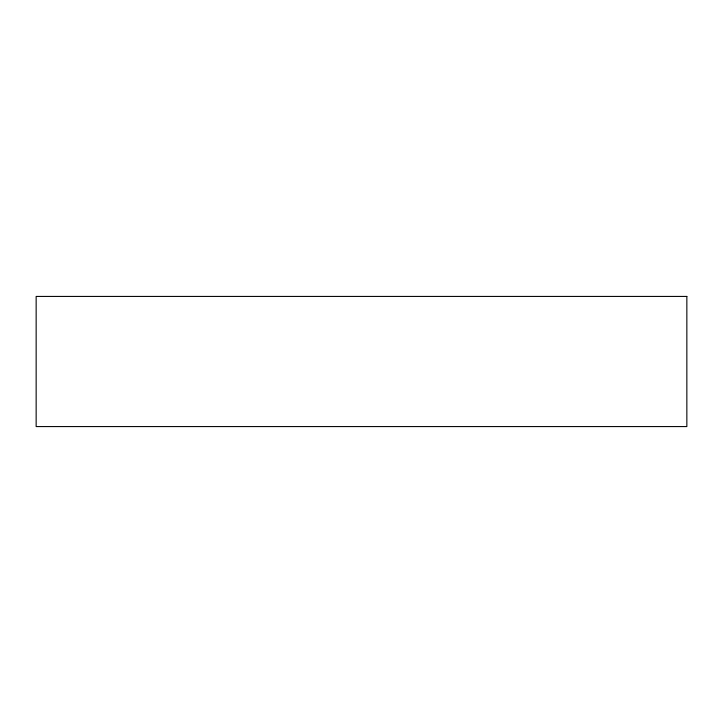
<?xml version="1.0" encoding="UTF-8"?>
<svg xmlns="http://www.w3.org/2000/svg" width="723" height="723" viewBox="0 0 723 723"><rect width="100%" height="100%" fill="white"/><g stroke="black" fill="none" stroke-linecap="round" stroke-linejoin="round"><path stroke-width="1.08" d="M686.85 296.43L36.15 296.43L36.15 426.57L686.85 426.57L686.85 296.43"/></g></svg>
